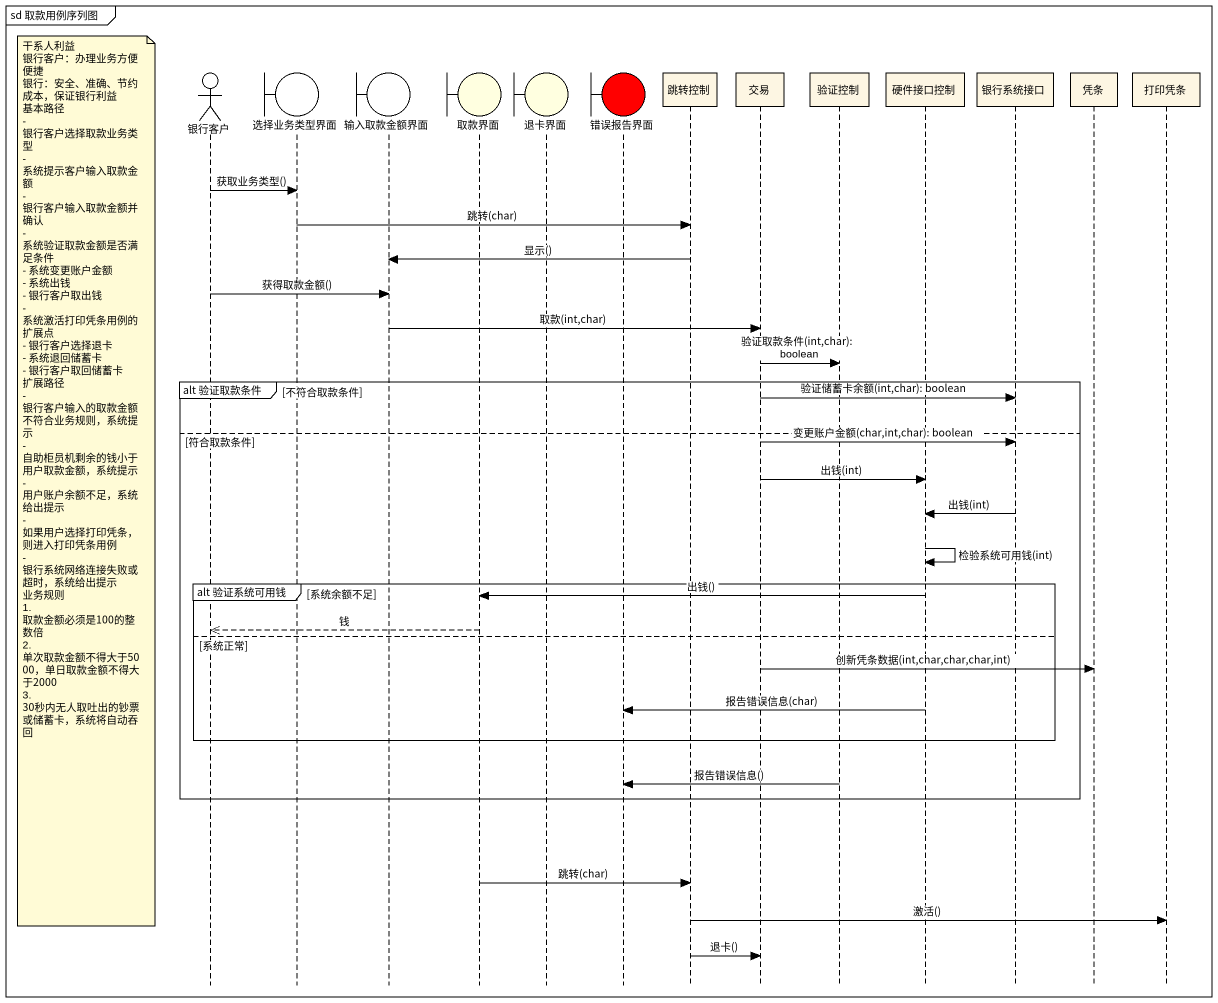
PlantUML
@startuml
mainframe sd 取款用例序列图
hide footbox
actor 银行客户
boundary 选择业务类型界面
boundary 输入取款金额界面
boundary 取款界面 #FFFFE0
boundary 退卡界面 #FFFFE0
boundary 错误报告界面 #FF0000
participant 跳转控制
participant 交易
participant 验证控制
participant 硬件接口控制
participant 银行系统接口
participant 凭条
participant 打印凭条

银行客户 -> 选择业务类型界面 : 获取业务类型()
选择业务类型界面 -> 跳转控制 : 跳转(char)
跳转控制 -> 输入取款金额界面 : 显示()
银行客户 -> 输入取款金额界面 : 获得取款金额()
输入取款金额界面 -> 交易 : 取款(int,char)
交易 -> 验证控制 : 验证取款条件(int,char): boolean
group alt 验证取款条件 [不符合取款条件]
  交易 -> 银行系统接口 : 验证储蓄卡余额(int,char): boolean
else 符合取款条件
  交易 -> 银行系统接口 : 变更账户金额(char,int,char): boolean
  交易 -> 硬件接口控制 : 出钱(int)
  note left of 银行客户
    干系人利益
    银行客户：办理业务方便便捷
    银行：安全、准确、节约成本，保证银行利益
    基本路径
    - 银行客户选择取款业务类型
    - 系统提示客户输入取款金额
    - 银行客户输入取款金额并确认
    - 系统验证取款金额是否满足条件
    - 系统变更账户金额
    - 系统出钱
    - 银行客户取出钱
    - 系统激活打印凭条用例的扩展点
    - 银行客户选择退卡
    - 系统退回储蓄卡
    - 银行客户取回储蓄卡
    扩展路径
    - 银行客户输入的取款金额不符合业务规则，系统提示
    - 自助柜员机剩余的钱小于用户取款金额，系统提示
    - 用户账户余额不足，系统给出提示
    - 如果用户选择打印凭条，则进入打印凭条用例
    - 银行系统网络连接失败或超时，系统给出提示
    业务规则
    1. 取款金额必须是100的整数倍
    2. 单次取款金额不得大于5000，单日取款金额不得大于2000
    3. 30秒内无人取吐出的钞票或储蓄卡，系统将自动吞回
  end note
  银行系统接口 -> 硬件接口控制 : 出钱(int)
  硬件接口控制 -> 硬件接口控制 : 检验系统可用钱(int)
  group alt 验证系统可用钱 [系统余额不足]
    硬件接口控制 -> 取款界面 : 出钱()
    取款界面 -->> 银行客户 : 钱
  else 系统正常
    交易 -> 凭条 : 创新凭条数据(int,char,char,char,int)
    硬件接口控制 -> 错误报告界面 : 报告错误信息(char)
  end
  验证控制 -> 错误报告界面 : 报告错误信息()
end
取款界面 -> 跳转控制 : 跳转(char)
跳转控制 -> 打印凭条 : 激活()
跳转控制 -> 交易 : 退卡()
@enduml
